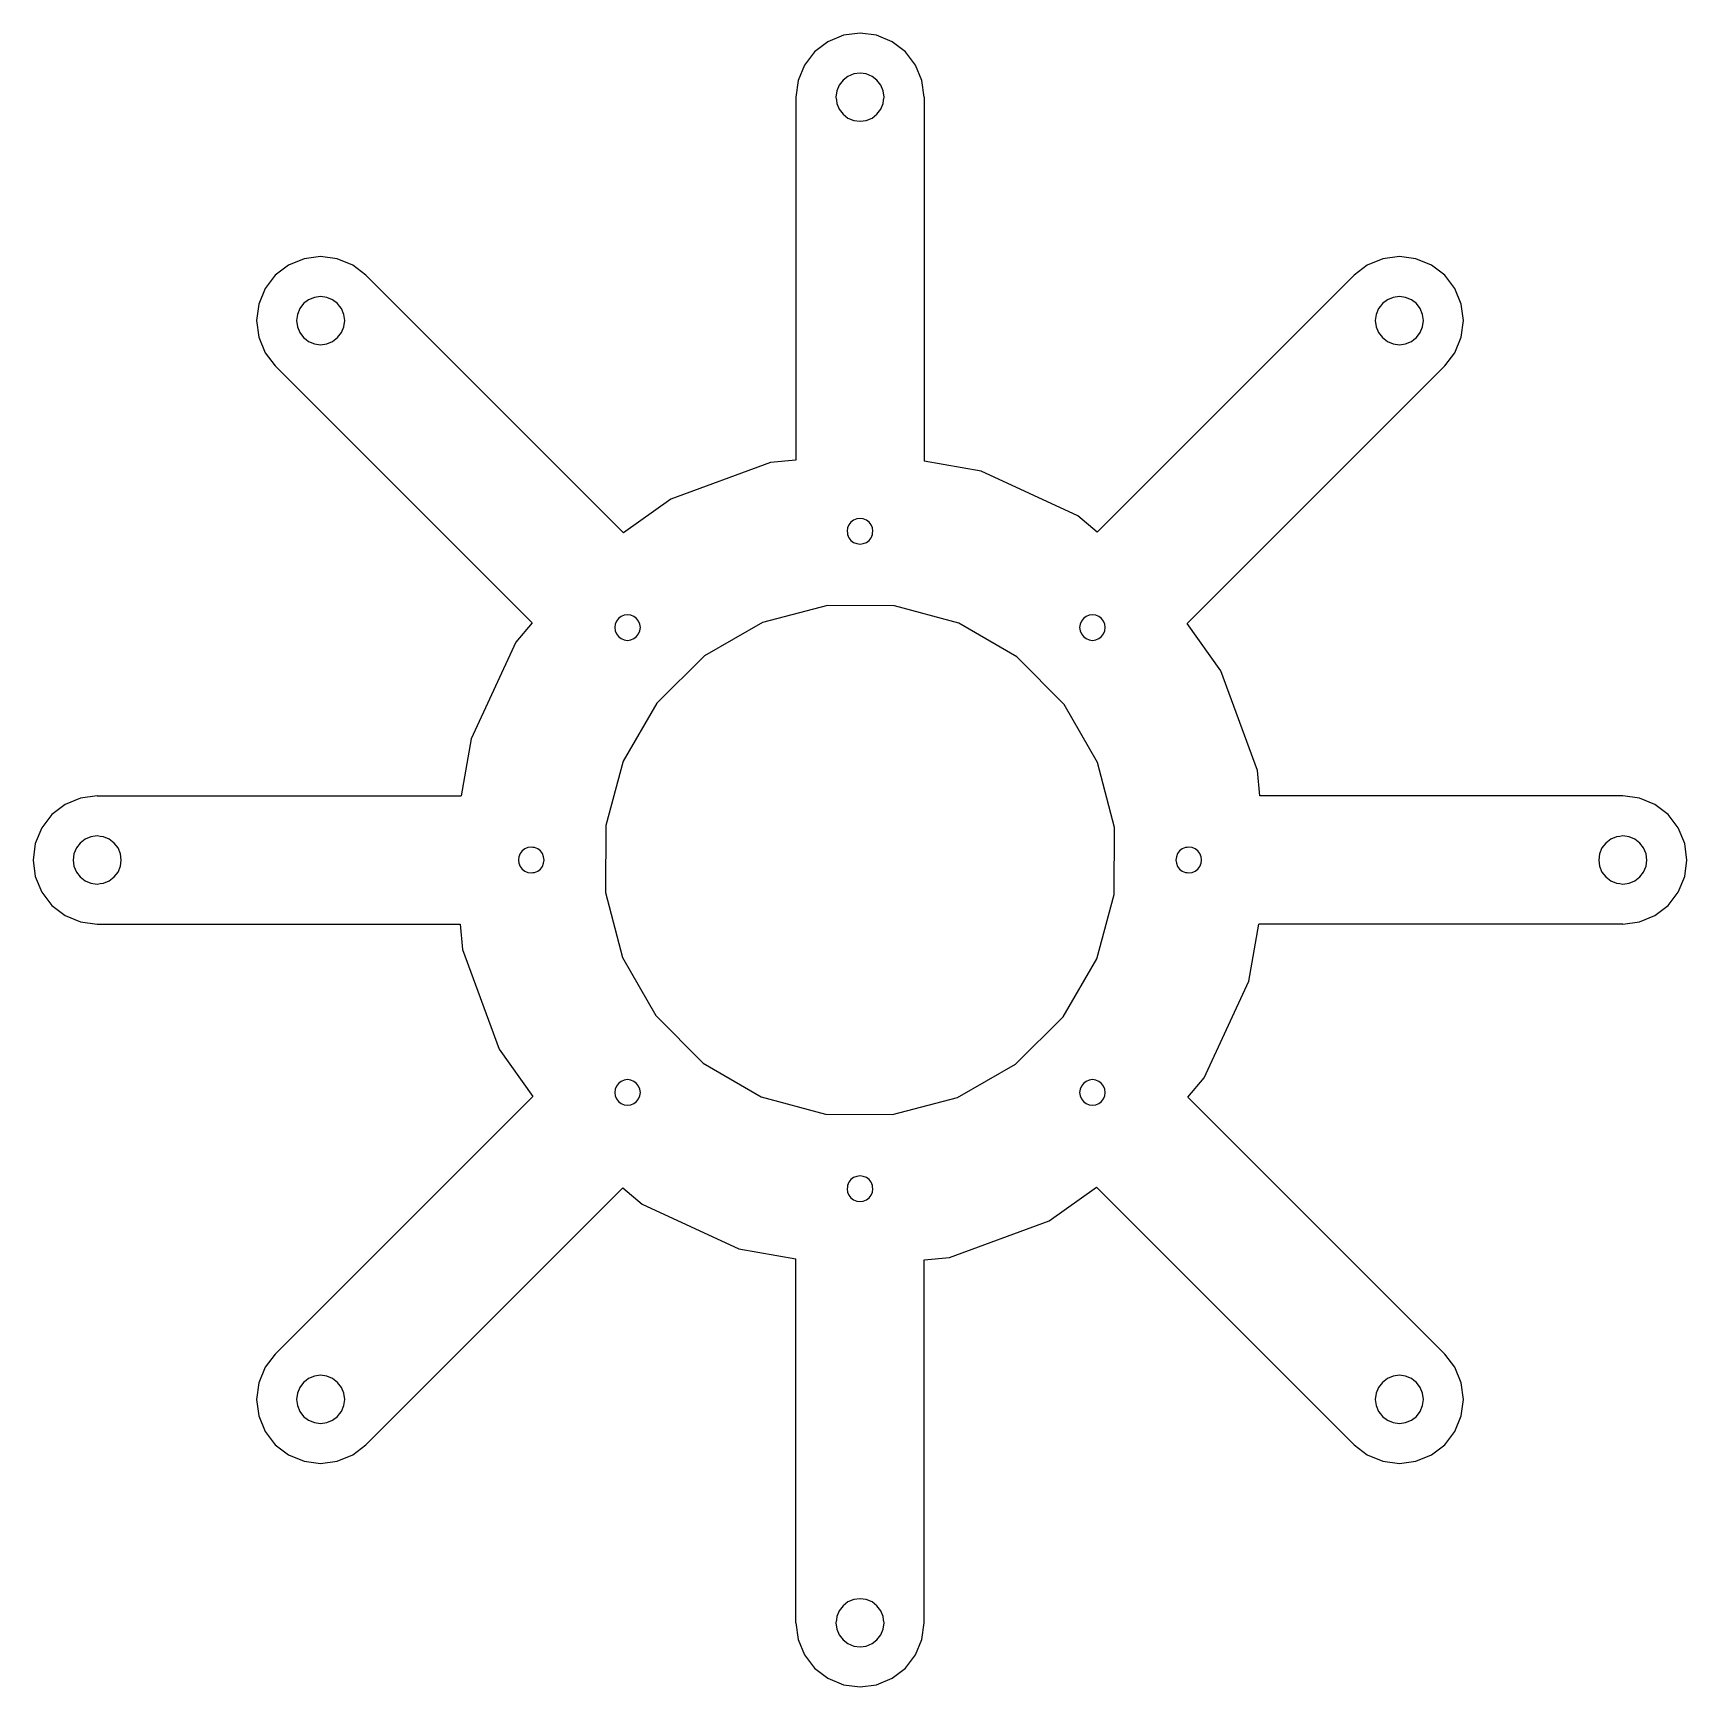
# Model space of a CAD drawing. Header units: metres. Extents: x -3.05 to 3.05, y -3.05 to 3.05.
import ezdxf

# ---------------------------------------------------------------- set-up
doc = ezdxf.new("R2010")
doc.units = ezdxf.units.M

msp = doc.modelspace()

# ---------------------------------------------------------------- linework, layer by layer
at = {"layer": 'Layer0'}
for p, q in [((0, 3.0453, 0.1772), (-0.0611, 3.0372, 0.1772)), ((0.0611, 3.0372, 0.1772), (0, 3.0453, 0.1772)), ((-0.1181, 3.0136, 0.1772), (-0.167, 2.9761, 0.1772)), ((-0.0611, 3.0372, 0.1772), (-0.1181, 3.0136, 0.1772)), ((0.1181, 3.0136, 0.1772), (0.0611, 3.0372, 0.1772)), ((0.167, 2.9761, 0.1772), (0.1181, 3.0136, 0.1772)), ((-0.2046, 2.9272, 0.1772), (-0.2282, 2.8702, 0.1772)), ((-0.167, 2.9761, 0.1772), (-0.2046, 2.9272, 0.1772)), ((0.2046, 2.9272, 0.1772), (0.167, 2.9761, 0.1772)), ((0.2282, 2.8702, 0.1772), (0.2046, 2.9272, 0.1772)), ((-0.2282, 2.8702, 0.1772), (-0.2362, 2.8091, 0.1772)), ((-0.0626, 2.8717, 0.1772), (-0.0767, 2.8533, 0.1772)), ((-0.0443, 2.8858, 0.1772), (-0.0626, 2.8717, 0.1772)), ((-0.0229, 2.8946, 0.1772), (-0.0443, 2.8858, 0.1772)), ((0, 2.8976, 0.1772), (-0.0229, 2.8946, 0.1772)), ((0.0229, 2.8946, 0.1772), (0, 2.8976, 0.1772)), ((0.0443, 2.8858, 0.1772), (0.0229, 2.8946, 0.1772)), ((0.0626, 2.8717, 0.1772), (0.0443, 2.8858, 0.1772)), ((0.0767, 2.8533, 0.1772), (0.0626, 2.8717, 0.1772)), ((0.2362, 2.8091, 0.1772), (0.2282, 2.8702, 0.1772)), ((-0.2362, 2.8091, 0.1772), (-0.2362, 1.4719, 0.1772)), ((-0.0856, 2.832, 0.1772), (-0.0886, 2.8091, 0.1772)), ((-0.0886, 2.8091, 0.1772), (-0.0871, 2.7976, 0.1772)), ((-0.0767, 2.8533, 0.1772), (-0.0856, 2.832, 0.1772)), ((0.0856, 2.832, 0.1772), (0.0767, 2.8533, 0.1772)), ((0.0886, 2.8091, 0.1772), (0.0856, 2.832, 0.1772)), ((0.0871, 2.7976, 0.1772), (0.0886, 2.8091, 0.1772)), ((0.2362, 2.8091, 0.1772), (0.2362, 1.4684, 0.1772)), ((-0.0871, 2.7976, 0.1772), (-0.0856, 2.7861, 0.1772)), ((-0.0856, 2.7861, 0.1772), (-0.0767, 2.7648, 0.1772)), ((-0.0767, 2.7648, 0.1772), (-0.0626, 2.7464, 0.1772)), ((-0.0626, 2.7464, 0.1772), (-0.0443, 2.7323, 0.1772)), ((0.0443, 2.7323, 0.1772), (0.0626, 2.7464, 0.1772)), ((0.0626, 2.7464, 0.1772), (0.0767, 2.7648, 0.1772)), ((0.0767, 2.7648, 0.1772), (0.0856, 2.7861, 0.1772)), ((0.0856, 2.7861, 0.1772), (0.0871, 2.7976, 0.1772)), ((-0.0443, 2.7323, 0.1772), (-0.0229, 2.7235, 0.1772)), ((-0.0229, 2.7235, 0.1772), (0, 2.7205, 0.1772)), ((0, 2.7205, 0.1772), (0.0229, 2.7235, 0.1772)), ((0.0229, 2.7235, 0.1772), (0.0443, 2.7323, 0.1772)), ((-2.0474, 2.2145, 0.1772), (-2.1044, 2.1909, 0.1772)), ((-1.9863, 2.2225, 0.1772), (-2.0474, 2.2145, 0.1772)), ((-1.9252, 2.2145, 0.1772), (-1.9863, 2.2225, 0.1772)), ((-1.8682, 2.1909, 0.1772), (-1.9252, 2.2145, 0.1772)), ((1.9252, 2.2145, 0.1772), (1.8682, 2.1909, 0.1772)), ((1.9863, 2.2225, 0.1772), (1.9252, 2.2145, 0.1772)), ((2.0474, 2.2145, 0.1772), (1.9863, 2.2225, 0.1772)), ((2.1044, 2.1909, 0.1772), (2.0474, 2.2145, 0.1772)), ((-2.1533, 2.1533, 0.1772), (-2.1909, 2.1044, 0.1772)), ((-2.1044, 2.1909, 0.1772), (-2.1533, 2.1533, 0.1772)), ((-1.8193, 2.1533, 0.1772), (-1.8682, 2.1909, 0.1772)), ((-1.8193, 2.1533, 0.1772), (-0.8713, 1.2053, 0.1772)), ((1.8193, 2.1533, 0.1772), (0.8737, 1.2078, 0.1772)), ((1.8682, 2.1909, 0.1772), (1.8193, 2.1533, 0.1772)), ((2.1533, 2.1533, 0.1772), (2.1044, 2.1909, 0.1772)), ((2.1909, 2.1044, 0.1772), (2.1533, 2.1533, 0.1772)), ((-2.1909, 2.1044, 0.1772), (-2.2145, 2.0474, 0.1772)), ((-2.0092, 2.0719, 0.1772), (-2.0306, 2.063, 0.1772)), ((-1.9863, 2.0749, 0.1772), (-2.0092, 2.0719, 0.1772)), ((-1.9634, 2.0719, 0.1772), (-1.9863, 2.0749, 0.1772)), ((-1.942, 2.063, 0.1772), (-1.9634, 2.0719, 0.1772)), ((1.9634, 2.0719, 0.1772), (1.942, 2.063, 0.1772)), ((1.9863, 2.0749, 0.1772), (1.9634, 2.0719, 0.1772)), ((2.0092, 2.0719, 0.1772), (1.9863, 2.0749, 0.1772)), ((2.0306, 2.063, 0.1772), (2.0092, 2.0719, 0.1772)), ((2.2145, 2.0474, 0.1772), (2.1909, 2.1044, 0.1772)), ((-2.2145, 2.0474, 0.1772), (-2.2225, 1.9863, 0.1772)), ((-2.063, 2.0306, 0.1772), (-2.0719, 2.0092, 0.1772)), ((-2.0489, 2.0489, 0.1772), (-2.063, 2.0306, 0.1772)), ((-2.0306, 2.063, 0.1772), (-2.0489, 2.0489, 0.1772)), ((-1.9237, 2.0489, 0.1772), (-1.942, 2.063, 0.1772)), ((-1.9166, 2.0398, 0.1772), (-1.9237, 2.0489, 0.1772)), ((-1.9096, 2.0306, 0.1772), (-1.9166, 2.0398, 0.1772)), ((-1.9007, 2.0092, 0.1772), (-1.9096, 2.0306, 0.1772)), ((1.9096, 2.0306, 0.1772), (1.9007, 2.0092, 0.1772)), ((1.9166, 2.0398, 0.1772), (1.9096, 2.0306, 0.1772)), ((1.9237, 2.0489, 0.1772), (1.9166, 2.0398, 0.1772)), ((1.942, 2.063, 0.1772), (1.9237, 2.0489, 0.1772)), ((2.0489, 2.0489, 0.1772), (2.0306, 2.063, 0.1772)), ((2.063, 2.0306, 0.1772), (2.0489, 2.0489, 0.1772)), ((2.0719, 2.0092, 0.1772), (2.063, 2.0306, 0.1772)), ((2.2225, 1.9863, 0.1772), (2.2145, 2.0474, 0.1772)), ((-2.2225, 1.9863, 0.1772), (-2.2145, 1.9252, 0.1772)), ((-2.0719, 2.0092, 0.1772), (-2.0749, 1.9863, 0.1772)), ((-2.0749, 1.9863, 0.1772), (-2.0719, 1.9634, 0.1772)), ((-2.0719, 1.9634, 0.1772), (-2.063, 1.942, 0.1772)), ((-1.9096, 1.942, 0.1772), (-1.9007, 1.9634, 0.1772)), ((-1.8977, 1.9863, 0.1772), (-1.9007, 2.0092, 0.1772)), ((-1.9007, 1.9634, 0.1772), (-1.8977, 1.9863, 0.1772)), ((1.9007, 2.0092, 0.1772), (1.8977, 1.9863, 0.1772)), ((1.8977, 1.9863, 0.1772), (1.9007, 1.9634, 0.1772)), ((1.9007, 1.9634, 0.1772), (1.9096, 1.942, 0.1772)), ((2.063, 1.942, 0.1772), (2.0719, 1.9634, 0.1772)), ((2.0749, 1.9863, 0.1772), (2.0719, 2.0092, 0.1772)), ((2.0719, 1.9634, 0.1772), (2.0749, 1.9863, 0.1772)), ((2.2145, 1.9252, 0.1772), (2.2225, 1.9863, 0.1772)), ((-2.2145, 1.9252, 0.1772), (-2.1909, 1.8682, 0.1772)), ((-2.063, 1.942, 0.1772), (-2.0489, 1.9237, 0.1772)), ((-2.0489, 1.9237, 0.1772), (-2.0398, 1.9166, 0.1772)), ((-2.0398, 1.9166, 0.1772), (-2.0306, 1.9096, 0.1772)), ((-2.0306, 1.9096, 0.1772), (-2.0092, 1.9007, 0.1772)), ((-2.0092, 1.9007, 0.1772), (-1.9863, 1.8977, 0.1772)), ((-1.9863, 1.8977, 0.1772), (-1.9634, 1.9007, 0.1772)), ((-1.9634, 1.9007, 0.1772), (-1.942, 1.9096, 0.1772)), ((-1.942, 1.9096, 0.1772), (-1.9237, 1.9237, 0.1772)), ((-1.9237, 1.9237, 0.1772), (-1.9096, 1.942, 0.1772)), ((1.9096, 1.942, 0.1772), (1.9237, 1.9237, 0.1772)), ((1.9237, 1.9237, 0.1772), (1.942, 1.9096, 0.1772)), ((1.942, 1.9096, 0.1772), (1.9634, 1.9007, 0.1772)), ((1.9634, 1.9007, 0.1772), (1.9863, 1.8977, 0.1772)), ((1.9863, 1.8977, 0.1772), (2.0092, 1.9007, 0.1772)), ((2.0092, 1.9007, 0.1772), (2.0306, 1.9096, 0.1772)), ((2.0306, 1.9096, 0.1772), (2.0398, 1.9166, 0.1772)), ((2.0398, 1.9166, 0.1772), (2.0489, 1.9237, 0.1772)), ((2.0489, 1.9237, 0.1772), (2.063, 1.942, 0.1772)), ((2.1909, 1.8682, 0.1772), (2.2145, 1.9252, 0.1772)), ((-2.1909, 1.8682, 0.1772), (-2.1533, 1.8193, 0.1772)), ((2.1533, 1.8193, 0.1772), (2.1909, 1.8682, 0.1772)), ((-2.1533, 1.8193, 0.1772), (-1.2078, 0.8737, 0.1772)), ((2.1533, 1.8193, 0.1772), (1.2053, 0.8713, 0.1772)), ((-0.3293, 1.4634, 0.1772), (-0.6968, 1.3283, 0.1772)), ((-0.2362, 1.4719, 0.1772), (-0.3293, 1.4634, 0.1772)), ((0.4466, 1.432, 0.1772), (0.2362, 1.4684, 0.1772)), ((0.802, 1.2676, 0.1772), (0.4466, 1.432, 0.1772)), ((-0.6968, 1.3283, 0.1772), (-0.8713, 1.2053, 0.1772)), ((-0.0456, 1.2229, 0.1772), (-0.0472, 1.2106, 0.1772)), ((-0.0409, 1.2343, 0.1772), (-0.0456, 1.2229, 0.1772)), ((-0.0334, 1.244, 0.1772), (-0.0409, 1.2343, 0.1772)), ((-0.0236, 1.2515, 0.1772), (-0.0334, 1.244, 0.1772)), ((-0.0122, 1.2563, 0.1772), (-0.0236, 1.2515, 0.1772)), ((0, 1.2579, 0.1772), (-0.0122, 1.2563, 0.1772)), ((0.0122, 1.2563, 0.1772), (0, 1.2579, 0.1772)), ((0.0236, 1.2515, 0.1772), (0.0122, 1.2563, 0.1772)), ((0.0334, 1.244, 0.1772), (0.0236, 1.2515, 0.1772)), ((0.0409, 1.2343, 0.1772), (0.0334, 1.244, 0.1772)), ((0.0456, 1.2229, 0.1772), (0.0409, 1.2343, 0.1772)), ((0.0472, 1.2106, 0.1772), (0.0456, 1.2229, 0.1772)), ((0.8737, 1.2078, 0.1772), (0.802, 1.2676, 0.1772)), ((-0.0472, 1.2106, 0.1772), (-0.0464, 1.2045, 0.1772)), ((-0.0464, 1.2045, 0.1772), (-0.0456, 1.1984, 0.1772)), ((-0.0456, 1.1984, 0.1772), (-0.0409, 1.187, 0.1772)), ((-0.0409, 1.187, 0.1772), (-0.0334, 1.1772, 0.1772)), ((-0.0334, 1.1772, 0.1772), (-0.0236, 1.1697, 0.1772)), ((-0.0236, 1.1697, 0.1772), (-0.0122, 1.165, 0.1772)), ((-0.0122, 1.165, 0.1772), (0, 1.1634, 0.1772)), ((0, 1.1634, 0.1772), (0.0122, 1.165, 0.1772)), ((0.0122, 1.165, 0.1772), (0.0236, 1.1697, 0.1772)), ((0.0236, 1.1697, 0.1772), (0.0334, 1.1772, 0.1772)), ((0.0334, 1.1772, 0.1772), (0.0409, 1.187, 0.1772)), ((0.0409, 1.187, 0.1772), (0.0456, 1.1984, 0.1772)), ((0.0456, 1.1984, 0.1772), (0.0464, 1.2045, 0.1772)), ((0.0464, 1.2045, 0.1772), (0.0472, 1.2106, 0.1772)), ((-0.1202, 0.9372, 0.1772), (-0.3586, 0.8742, 0.1772)), ((0.1265, 0.9364, 0.1772), (-0.1202, 0.9372, 0.1772)), ((0.3645, 0.8717, 0.1772), (0.1265, 0.9364, 0.1772)), ((-1.2078, 0.8737, 0.1772), (-1.2676, 0.802, 0.1772)), ((-0.9017, 0.8683, 0.1772), (-0.9033, 0.856, 0.1772)), ((-0.9033, 0.856, 0.1772), (-0.9017, 0.8438, 0.1772)), ((-0.897, 0.8797, 0.1772), (-0.9017, 0.8683, 0.1772)), ((-0.8895, 0.8895, 0.1772), (-0.897, 0.8797, 0.1772)), ((-0.8797, 0.897, 0.1772), (-0.8895, 0.8895, 0.1772)), ((-0.8683, 0.9017, 0.1772), (-0.8797, 0.897, 0.1772)), ((-0.856, 0.9033, 0.1772), (-0.8683, 0.9017, 0.1772)), ((-0.8438, 0.9017, 0.1772), (-0.856, 0.9033, 0.1772)), ((-0.8324, 0.897, 0.1772), (-0.8438, 0.9017, 0.1772)), ((-0.8226, 0.8895, 0.1772), (-0.8324, 0.897, 0.1772)), ((-0.8189, 0.8846, 0.1772), (-0.8226, 0.8895, 0.1772)), ((-0.8151, 0.8797, 0.1772), (-0.8189, 0.8846, 0.1772)), ((-0.8104, 0.8683, 0.1772), (-0.8151, 0.8797, 0.1772)), ((-0.8088, 0.856, 0.1772), (-0.8104, 0.8683, 0.1772)), ((-0.8104, 0.8438, 0.1772), (-0.8088, 0.856, 0.1772)), ((-0.3586, 0.8742, 0.1772), (-0.5727, 0.7516, 0.1772)), ((0.5777, 0.7477, 0.1772), (0.3645, 0.8717, 0.1772)), ((0.8104, 0.8683, 0.1772), (0.8088, 0.856, 0.1772)), ((0.8088, 0.856, 0.1772), (0.8104, 0.8438, 0.1772)), ((0.8151, 0.8797, 0.1772), (0.8104, 0.8683, 0.1772)), ((0.8189, 0.8846, 0.1772), (0.8151, 0.8797, 0.1772)), ((0.8226, 0.8895, 0.1772), (0.8189, 0.8846, 0.1772)), ((0.8324, 0.897, 0.1772), (0.8226, 0.8895, 0.1772)), ((0.8438, 0.9017, 0.1772), (0.8324, 0.897, 0.1772)), ((0.856, 0.9033, 0.1772), (0.8438, 0.9017, 0.1772)), ((0.8683, 0.9017, 0.1772), (0.856, 0.9033, 0.1772)), ((0.8797, 0.897, 0.1772), (0.8683, 0.9017, 0.1772)), ((0.8895, 0.8895, 0.1772), (0.8797, 0.897, 0.1772)), ((0.897, 0.8797, 0.1772), (0.8895, 0.8895, 0.1772)), ((0.9017, 0.8683, 0.1772), (0.897, 0.8797, 0.1772)), ((0.9033, 0.856, 0.1772), (0.9017, 0.8683, 0.1772)), ((0.9017, 0.8438, 0.1772), (0.9033, 0.856, 0.1772)), ((1.3283, 0.6968, 0.1772), (1.2053, 0.8713, 0.1772)), ((-1.2676, 0.802, 0.1772), (-1.432, 0.4466, 0.1772)), ((-0.9017, 0.8438, 0.1772), (-0.897, 0.8324, 0.1772)), ((-0.897, 0.8324, 0.1772), (-0.8895, 0.8226, 0.1772)), ((-0.8895, 0.8226, 0.1772), (-0.8846, 0.8189, 0.1772)), ((-0.8846, 0.8189, 0.1772), (-0.8797, 0.8151, 0.1772)), ((-0.8797, 0.8151, 0.1772), (-0.8683, 0.8104, 0.1772)), ((-0.8683, 0.8104, 0.1772), (-0.856, 0.8088, 0.1772)), ((-0.856, 0.8088, 0.1772), (-0.8438, 0.8104, 0.1772)), ((-0.8438, 0.8104, 0.1772), (-0.8324, 0.8151, 0.1772)), ((-0.8324, 0.8151, 0.1772), (-0.8226, 0.8226, 0.1772)), ((-0.8226, 0.8226, 0.1772), (-0.8151, 0.8324, 0.1772)), ((-0.8151, 0.8324, 0.1772), (-0.8104, 0.8438, 0.1772)), ((0.8104, 0.8438, 0.1772), (0.8151, 0.8324, 0.1772)), ((0.8151, 0.8324, 0.1772), (0.8226, 0.8226, 0.1772)), ((0.8226, 0.8226, 0.1772), (0.8324, 0.8151, 0.1772)), ((0.8324, 0.8151, 0.1772), (0.8438, 0.8104, 0.1772)), ((0.8438, 0.8104, 0.1772), (0.856, 0.8088, 0.1772)), ((0.856, 0.8088, 0.1772), (0.8683, 0.8104, 0.1772)), ((0.8683, 0.8104, 0.1772), (0.8797, 0.8151, 0.1772)), ((0.8797, 0.8151, 0.1772), (0.8846, 0.8189, 0.1772)), ((0.8846, 0.8189, 0.1772), (0.8895, 0.8226, 0.1772)), ((0.8895, 0.8226, 0.1772), (0.897, 0.8324, 0.1772)), ((0.897, 0.8324, 0.1772), (0.9017, 0.8438, 0.1772)), ((-0.5727, 0.7516, 0.1772), (-0.7477, 0.5777, 0.1772)), ((0.7516, 0.5727, 0.1772), (0.5777, 0.7477, 0.1772)), ((1.4634, 0.3293, 0.1772), (1.3283, 0.6968, 0.1772)), ((-0.7477, 0.5777, 0.1772), (-0.8717, 0.3645, 0.1772)), ((0.8742, 0.3586, 0.1772), (0.7516, 0.5727, 0.1772)), ((-1.432, 0.4466, 0.1772), (-1.4684, 0.2362, 0.1772)), ((-0.8717, 0.3645, 0.1772), (-0.9364, 0.1265, 0.1772)), ((0.9372, 0.1202, 0.1772), (0.8742, 0.3586, 0.1772)), ((1.4719, 0.2362, 0.1772), (1.4634, 0.3293, 0.1772)), ((-2.9272, 0.2046, 0.1772), (-2.9761, 0.167, 0.1772)), ((-2.8702, 0.2282, 0.1772), (-2.9272, 0.2046, 0.1772)), ((-2.8091, 0.2362, 0.1772), (-2.8702, 0.2282, 0.1772)), ((-2.8091, 0.2362, 0.1772), (-1.4684, 0.2362, 0.1772)), ((2.8091, 0.2362, 0.1772), (1.4719, 0.2362, 0.1772)), ((2.8702, 0.2282, 0.1772), (2.8091, 0.2362, 0.1772)), ((2.9272, 0.2046, 0.1772), (2.8702, 0.2282, 0.1772)), ((2.9761, 0.167, 0.1772), (2.9272, 0.2046, 0.1772)), ((-2.9761, 0.167, 0.1772), (-3.0136, 0.1181, 0.1772)), ((-0.9364, 0.1265, 0.1772), (-0.9372, -0.1202, 0.1772)), ((3.0136, 0.1181, 0.1772), (2.9761, 0.167, 0.1772)), ((-3.0372, 0.0611, 0.1772), (-3.0453, 0, 0.1772)), ((-3.0136, 0.1181, 0.1772), (-3.0372, 0.0611, 0.1772)), ((-2.8717, 0.0626, 0.1772), (-2.8858, 0.0443, 0.1772)), ((-2.8533, 0.0767, 0.1772), (-2.8717, 0.0626, 0.1772)), ((-2.832, 0.0856, 0.1772), (-2.8533, 0.0767, 0.1772)), ((-2.8091, 0.0886, 0.1772), (-2.832, 0.0856, 0.1772)), ((-2.7976, 0.0871, 0.1772), (-2.8091, 0.0886, 0.1772)), ((-2.7861, 0.0856, 0.1772), (-2.7976, 0.0871, 0.1772)), ((-2.7648, 0.0767, 0.1772), (-2.7861, 0.0856, 0.1772)), ((-2.7464, 0.0626, 0.1772), (-2.7648, 0.0767, 0.1772)), ((-2.7323, 0.0443, 0.1772), (-2.7464, 0.0626, 0.1772)), ((0.9364, -0.1265, 0.1772), (0.9372, 0.1202, 0.1772)), ((2.7464, 0.0626, 0.1772), (2.7323, 0.0443, 0.1772)), ((2.7648, 0.0767, 0.1772), (2.7464, 0.0626, 0.1772)), ((2.7861, 0.0856, 0.1772), (2.7648, 0.0767, 0.1772)), ((2.7976, 0.0871, 0.1772), (2.7861, 0.0856, 0.1772)), ((2.8091, 0.0886, 0.1772), (2.7976, 0.0871, 0.1772)), ((2.832, 0.0856, 0.1772), (2.8091, 0.0886, 0.1772)), ((2.8533, 0.0767, 0.1772), (2.832, 0.0856, 0.1772)), ((2.8717, 0.0626, 0.1772), (2.8533, 0.0767, 0.1772)), ((2.8858, 0.0443, 0.1772), (2.8717, 0.0626, 0.1772)), ((3.0372, 0.0611, 0.1772), (3.0136, 0.1181, 0.1772)), ((3.0453, 0, 0.1772), (3.0372, 0.0611, 0.1772)), ((-2.8946, 0.0229, 0.1772), (-2.8976, 0, 0.1772)), ((-2.8858, 0.0443, 0.1772), (-2.8946, 0.0229, 0.1772)), ((-2.7235, 0.0229, 0.1772), (-2.7323, 0.0443, 0.1772)), ((-2.7205, 0, 0.1772), (-2.7235, 0.0229, 0.1772)), ((-1.2563, 0.0122, 0.1772), (-1.2579, 0, 0.1772)), ((-1.2579, 0, 0.1772), (-1.2563, -0.0122, 0.1772)), ((-1.2515, 0.0236, 0.1772), (-1.2563, 0.0122, 0.1772)), ((-1.244, 0.0334, 0.1772), (-1.2515, 0.0236, 0.1772)), ((-1.2343, 0.0409, 0.1772), (-1.244, 0.0334, 0.1772)), ((-1.2229, 0.0456, 0.1772), (-1.2343, 0.0409, 0.1772)), ((-1.2106, 0.0472, 0.1772), (-1.2229, 0.0456, 0.1772)), ((-1.2045, 0.0464, 0.1772), (-1.2106, 0.0472, 0.1772)), ((-1.1984, 0.0456, 0.1772), (-1.2045, 0.0464, 0.1772)), ((-1.187, 0.0409, 0.1772), (-1.1984, 0.0456, 0.1772)), ((-1.1772, 0.0334, 0.1772), (-1.187, 0.0409, 0.1772)), ((-1.1697, 0.0236, 0.1772), (-1.1772, 0.0334, 0.1772)), ((-1.165, 0.0122, 0.1772), (-1.1697, 0.0236, 0.1772)), ((-1.1634, 0, 0.1772), (-1.165, 0.0122, 0.1772)), ((-1.165, -0.0122, 0.1772), (-1.1634, 0, 0.1772)), ((1.165, 0.0122, 0.1772), (1.1634, 0, 0.1772)), ((1.1697, 0.0236, 0.1772), (1.165, 0.0122, 0.1772)), ((1.1772, 0.0334, 0.1772), (1.1697, 0.0236, 0.1772)), ((1.187, 0.0409, 0.1772), (1.1772, 0.0334, 0.1772)), ((1.1984, 0.0456, 0.1772), (1.187, 0.0409, 0.1772)), ((1.2045, 0.0464, 0.1772), (1.1984, 0.0456, 0.1772)), ((1.2106, 0.0472, 0.1772), (1.2045, 0.0464, 0.1772)), ((1.2229, 0.0456, 0.1772), (1.2106, 0.0472, 0.1772)), ((1.2343, 0.0409, 0.1772), (1.2229, 0.0456, 0.1772)), ((1.244, 0.0334, 0.1772), (1.2343, 0.0409, 0.1772)), ((1.2515, 0.0236, 0.1772), (1.244, 0.0334, 0.1772)), ((1.2563, 0.0122, 0.1772), (1.2515, 0.0236, 0.1772)), ((1.2579, 0, 0.1772), (1.2563, 0.0122, 0.1772)), ((2.7235, 0.0229, 0.1772), (2.7205, 0, 0.1772)), ((2.7205, 0, 0.1772), (2.7235, -0.0229, 0.1772)), ((2.7323, 0.0443, 0.1772), (2.7235, 0.0229, 0.1772)), ((2.8946, 0.0229, 0.1772), (2.8858, 0.0443, 0.1772)), ((2.8976, 0, 0.1772), (2.8946, 0.0229, 0.1772)), ((2.8946, -0.0229, 0.1772), (2.8976, 0, 0.1772)), ((3.0372, -0.0611, 0.1772), (3.0453, 0, 0.1772)), ((-3.0453, 0, 0.1772), (-3.0372, -0.0611, 0.1772)), ((-2.8976, 0, 0.1772), (-2.8946, -0.0229, 0.1772)), ((-2.8946, -0.0229, 0.1772), (-2.8858, -0.0443, 0.1772)), ((-2.8858, -0.0443, 0.1772), (-2.8717, -0.0626, 0.1772)), ((-2.7464, -0.0626, 0.1772), (-2.7323, -0.0443, 0.1772)), ((-2.7323, -0.0443, 0.1772), (-2.7235, -0.0229, 0.1772)), ((-2.7235, -0.0229, 0.1772), (-2.7205, 0, 0.1772)), ((-1.2563, -0.0122, 0.1772), (-1.2515, -0.0236, 0.1772)), ((-1.2515, -0.0236, 0.1772), (-1.244, -0.0334, 0.1772)), ((-1.244, -0.0334, 0.1772), (-1.2343, -0.0409, 0.1772)), ((-1.2343, -0.0409, 0.1772), (-1.2229, -0.0456, 0.1772)), ((-1.2229, -0.0456, 0.1772), (-1.2106, -0.0472, 0.1772)), ((-1.2106, -0.0472, 0.1772), (-1.2045, -0.0464, 0.1772)), ((-1.2045, -0.0464, 0.1772), (-1.1984, -0.0456, 0.1772)), ((-1.1984, -0.0456, 0.1772), (-1.187, -0.0409, 0.1772)), ((-1.187, -0.0409, 0.1772), (-1.1772, -0.0334, 0.1772)), ((-1.1772, -0.0334, 0.1772), (-1.1697, -0.0236, 0.1772)), ((-1.1697, -0.0236, 0.1772), (-1.165, -0.0122, 0.1772)), ((1.1634, 0, 0.1772), (1.165, -0.0122, 0.1772)), ((1.165, -0.0122, 0.1772), (1.1697, -0.0236, 0.1772)), ((1.1697, -0.0236, 0.1772), (1.1772, -0.0334, 0.1772)), ((1.1772, -0.0334, 0.1772), (1.187, -0.0409, 0.1772)), ((1.187, -0.0409, 0.1772), (1.1984, -0.0456, 0.1772)), ((1.1984, -0.0456, 0.1772), (1.2045, -0.0464, 0.1772)), ((1.2045, -0.0464, 0.1772), (1.2106, -0.0472, 0.1772)), ((1.2106, -0.0472, 0.1772), (1.2229, -0.0456, 0.1772)), ((1.2229, -0.0456, 0.1772), (1.2343, -0.0409, 0.1772)), ((1.2343, -0.0409, 0.1772), (1.244, -0.0334, 0.1772)), ((1.244, -0.0334, 0.1772), (1.2515, -0.0236, 0.1772)), ((1.2515, -0.0236, 0.1772), (1.2563, -0.0122, 0.1772)), ((1.2563, -0.0122, 0.1772), (1.2579, 0, 0.1772)), ((2.7235, -0.0229, 0.1772), (2.7323, -0.0443, 0.1772)), ((2.7323, -0.0443, 0.1772), (2.7464, -0.0626, 0.1772)), ((2.8717, -0.0626, 0.1772), (2.8858, -0.0443, 0.1772)), ((2.8858, -0.0443, 0.1772), (2.8946, -0.0229, 0.1772)), ((-3.0372, -0.0611, 0.1772), (-3.0136, -0.1181, 0.1772)), ((-3.0136, -0.1181, 0.1772), (-2.9761, -0.167, 0.1772)), ((-2.8717, -0.0626, 0.1772), (-2.8533, -0.0767, 0.1772)), ((-2.8533, -0.0767, 0.1772), (-2.832, -0.0856, 0.1772)), ((-2.832, -0.0856, 0.1772), (-2.8091, -0.0886, 0.1772)), ((-2.8091, -0.0886, 0.1772), (-2.7976, -0.0871, 0.1772)), ((-2.7976, -0.0871, 0.1772), (-2.7861, -0.0856, 0.1772)), ((-2.7861, -0.0856, 0.1772), (-2.7648, -0.0767, 0.1772)), ((-2.7648, -0.0767, 0.1772), (-2.7464, -0.0626, 0.1772)), ((-0.9372, -0.1202, 0.1772), (-0.8742, -0.3586, 0.1772)), ((2.7464, -0.0626, 0.1772), (2.7648, -0.0767, 0.1772)), ((2.7648, -0.0767, 0.1772), (2.7861, -0.0856, 0.1772)), ((2.7861, -0.0856, 0.1772), (2.7976, -0.0871, 0.1772)), ((2.7976, -0.0871, 0.1772), (2.8091, -0.0886, 0.1772)), ((2.8091, -0.0886, 0.1772), (2.832, -0.0856, 0.1772)), ((2.832, -0.0856, 0.1772), (2.8533, -0.0767, 0.1772)), ((2.8533, -0.0767, 0.1772), (2.8717, -0.0626, 0.1772)), ((2.9761, -0.167, 0.1772), (3.0136, -0.1181, 0.1772)), ((3.0136, -0.1181, 0.1772), (3.0372, -0.0611, 0.1772)), ((-2.9761, -0.167, 0.1772), (-2.9272, -0.2046, 0.1772)), ((0.8717, -0.3645, 0.1772), (0.9364, -0.1265, 0.1772)), ((2.9272, -0.2046, 0.1772), (2.9761, -0.167, 0.1772)), ((-2.9272, -0.2046, 0.1772), (-2.8702, -0.2282, 0.1772)), ((-2.8702, -0.2282, 0.1772), (-2.8091, -0.2362, 0.1772)), ((-2.8091, -0.2362, 0.1772), (-1.4719, -0.2362, 0.1772)), ((-1.4719, -0.2362, 0.1772), (-1.4634, -0.3293, 0.1772)), ((1.432, -0.4466, 0.1772), (1.4684, -0.2362, 0.1772)), ((2.8091, -0.2362, 0.1772), (1.4684, -0.2362, 0.1772)), ((2.8091, -0.2362, 0.1772), (2.8702, -0.2282, 0.1772)), ((2.8702, -0.2282, 0.1772), (2.9272, -0.2046, 0.1772)), ((-1.4634, -0.3293, 0.1772), (-1.3283, -0.6968, 0.1772)), ((-0.8742, -0.3586, 0.1772), (-0.7516, -0.5727, 0.1772)), ((0.7477, -0.5777, 0.1772), (0.8717, -0.3645, 0.1772)), ((1.2676, -0.802, 0.1772), (1.432, -0.4466, 0.1772)), ((-0.7516, -0.5727, 0.1772), (-0.5777, -0.7477, 0.1772)), ((0.5727, -0.7516, 0.1772), (0.7477, -0.5777, 0.1772)), ((-1.3283, -0.6968, 0.1772), (-1.2053, -0.8713, 0.1772)), ((-0.5777, -0.7477, 0.1772), (-0.3645, -0.8717, 0.1772)), ((0.3586, -0.8742, 0.1772), (0.5727, -0.7516, 0.1772)), ((-0.9017, -0.8438, 0.1772), (-0.9033, -0.856, 0.1772)), ((-0.897, -0.8324, 0.1772), (-0.9017, -0.8438, 0.1772)), ((-0.8895, -0.8226, 0.1772), (-0.897, -0.8324, 0.1772)), ((-0.8846, -0.8189, 0.1772), (-0.8895, -0.8226, 0.1772)), ((-0.8797, -0.8151, 0.1772), (-0.8846, -0.8189, 0.1772)), ((-0.8683, -0.8104, 0.1772), (-0.8797, -0.8151, 0.1772)), ((-0.856, -0.8088, 0.1772), (-0.8683, -0.8104, 0.1772)), ((-0.8438, -0.8104, 0.1772), (-0.856, -0.8088, 0.1772)), ((-0.8324, -0.8151, 0.1772), (-0.8438, -0.8104, 0.1772)), ((-0.8226, -0.8226, 0.1772), (-0.8324, -0.8151, 0.1772)), ((-0.8151, -0.8324, 0.1772), (-0.8226, -0.8226, 0.1772)), ((-0.8104, -0.8438, 0.1772), (-0.8151, -0.8324, 0.1772)), ((-0.8088, -0.856, 0.1772), (-0.8104, -0.8438, 0.1772)), ((0.8104, -0.8438, 0.1772), (0.8088, -0.856, 0.1772)), ((0.8151, -0.8324, 0.1772), (0.8104, -0.8438, 0.1772)), ((0.8226, -0.8226, 0.1772), (0.8151, -0.8324, 0.1772)), ((0.8324, -0.8151, 0.1772), (0.8226, -0.8226, 0.1772)), ((0.8438, -0.8104, 0.1772), (0.8324, -0.8151, 0.1772)), ((0.856, -0.8088, 0.1772), (0.8438, -0.8104, 0.1772)), ((0.8683, -0.8104, 0.1772), (0.856, -0.8088, 0.1772)), ((0.8797, -0.8151, 0.1772), (0.8683, -0.8104, 0.1772)), ((0.8846, -0.8189, 0.1772), (0.8797, -0.8151, 0.1772)), ((0.8895, -0.8226, 0.1772), (0.8846, -0.8189, 0.1772)), ((0.897, -0.8324, 0.1772), (0.8895, -0.8226, 0.1772)), ((0.9017, -0.8438, 0.1772), (0.897, -0.8324, 0.1772)), ((0.9033, -0.856, 0.1772), (0.9017, -0.8438, 0.1772)), ((1.2078, -0.8737, 0.1772), (1.2676, -0.802, 0.1772)), ((-2.1533, -1.8193, 0.1772), (-1.2053, -0.8713, 0.1772)), ((-0.9033, -0.856, 0.1772), (-0.9017, -0.8683, 0.1772)), ((-0.9017, -0.8683, 0.1772), (-0.897, -0.8797, 0.1772)), ((-0.897, -0.8797, 0.1772), (-0.8895, -0.8895, 0.1772)), ((-0.8895, -0.8895, 0.1772), (-0.8797, -0.897, 0.1772)), ((-0.8797, -0.897, 0.1772), (-0.8683, -0.9017, 0.1772)), ((-0.8683, -0.9017, 0.1772), (-0.856, -0.9033, 0.1772)), ((-0.856, -0.9033, 0.1772), (-0.8438, -0.9017, 0.1772)), ((-0.8438, -0.9017, 0.1772), (-0.8324, -0.897, 0.1772)), ((-0.8324, -0.897, 0.1772), (-0.8226, -0.8895, 0.1772)), ((-0.8226, -0.8895, 0.1772), (-0.8189, -0.8846, 0.1772)), ((-0.8189, -0.8846, 0.1772), (-0.8151, -0.8797, 0.1772)), ((-0.8151, -0.8797, 0.1772), (-0.8104, -0.8683, 0.1772)), ((-0.8104, -0.8683, 0.1772), (-0.8088, -0.856, 0.1772)), ((-0.3645, -0.8717, 0.1772), (-0.1265, -0.9364, 0.1772)), ((0.1202, -0.9372, 0.1772), (0.3586, -0.8742, 0.1772)), ((0.8088, -0.856, 0.1772), (0.8104, -0.8683, 0.1772)), ((0.8104, -0.8683, 0.1772), (0.8151, -0.8797, 0.1772)), ((0.8151, -0.8797, 0.1772), (0.8189, -0.8846, 0.1772)), ((0.8189, -0.8846, 0.1772), (0.8226, -0.8895, 0.1772)), ((0.8226, -0.8895, 0.1772), (0.8324, -0.897, 0.1772)), ((0.8324, -0.897, 0.1772), (0.8438, -0.9017, 0.1772)), ((0.8438, -0.9017, 0.1772), (0.856, -0.9033, 0.1772)), ((0.856, -0.9033, 0.1772), (0.8683, -0.9017, 0.1772)), ((0.8683, -0.9017, 0.1772), (0.8797, -0.897, 0.1772)), ((0.8797, -0.897, 0.1772), (0.8895, -0.8895, 0.1772)), ((0.8895, -0.8895, 0.1772), (0.897, -0.8797, 0.1772)), ((0.897, -0.8797, 0.1772), (0.9017, -0.8683, 0.1772)), ((0.9017, -0.8683, 0.1772), (0.9033, -0.856, 0.1772)), ((2.1533, -1.8193, 0.1772), (1.2078, -0.8737, 0.1772)), ((-0.1265, -0.9364, 0.1772), (0.1202, -0.9372, 0.1772)), ((-1.8193, -2.1533, 0.1772), (-0.8737, -1.2078, 0.1772)), ((-0.8737, -1.2078, 0.1772), (-0.802, -1.2676, 0.1772)), ((-0.0464, -1.2045, 0.1772), (-0.0472, -1.2106, 0.1772)), ((-0.0472, -1.2106, 0.1772), (-0.0456, -1.2229, 0.1772)), ((-0.0456, -1.1984, 0.1772), (-0.0464, -1.2045, 0.1772)), ((-0.0409, -1.187, 0.1772), (-0.0456, -1.1984, 0.1772)), ((-0.0334, -1.1772, 0.1772), (-0.0409, -1.187, 0.1772)), ((-0.0236, -1.1697, 0.1772), (-0.0334, -1.1772, 0.1772)), ((-0.0122, -1.165, 0.1772), (-0.0236, -1.1697, 0.1772)), ((0, -1.1634, 0.1772), (-0.0122, -1.165, 0.1772)), ((0.0122, -1.165, 0.1772), (0, -1.1634, 0.1772)), ((0.0236, -1.1697, 0.1772), (0.0122, -1.165, 0.1772)), ((0.0334, -1.1772, 0.1772), (0.0236, -1.1697, 0.1772)), ((0.0409, -1.187, 0.1772), (0.0334, -1.1772, 0.1772)), ((0.0456, -1.1984, 0.1772), (0.0409, -1.187, 0.1772)), ((0.0464, -1.2045, 0.1772), (0.0456, -1.1984, 0.1772)), ((0.0456, -1.2229, 0.1772), (0.0472, -1.2106, 0.1772)), ((0.0472, -1.2106, 0.1772), (0.0464, -1.2045, 0.1772)), ((0.6968, -1.3283, 0.1772), (0.8713, -1.2053, 0.1772)), ((1.8193, -2.1533, 0.1772), (0.8713, -1.2053, 0.1772)), ((-0.802, -1.2676, 0.1772), (-0.4466, -1.432, 0.1772)), ((-0.0456, -1.2229, 0.1772), (-0.0409, -1.2343, 0.1772)), ((-0.0409, -1.2343, 0.1772), (-0.0334, -1.244, 0.1772)), ((-0.0334, -1.244, 0.1772), (-0.0236, -1.2515, 0.1772)), ((-0.0236, -1.2515, 0.1772), (-0.0122, -1.2563, 0.1772)), ((-0.0122, -1.2563, 0.1772), (0, -1.2579, 0.1772)), ((0, -1.2579, 0.1772), (0.0122, -1.2563, 0.1772)), ((0.0122, -1.2563, 0.1772), (0.0236, -1.2515, 0.1772)), ((0.0236, -1.2515, 0.1772), (0.0334, -1.244, 0.1772)), ((0.0334, -1.244, 0.1772), (0.0409, -1.2343, 0.1772)), ((0.0409, -1.2343, 0.1772), (0.0456, -1.2229, 0.1772)), ((0.3293, -1.4634, 0.1772), (0.6968, -1.3283, 0.1772)), ((-0.4466, -1.432, 0.1772), (-0.2362, -1.4684, 0.1772)), ((-0.2362, -2.8091, 0.1772), (-0.2362, -1.4684, 0.1772)), ((0.2362, -1.4719, 0.1772), (0.3293, -1.4634, 0.1772)), ((0.2362, -2.8091, 0.1772), (0.2362, -1.4719, 0.1772)), ((-2.1533, -1.8193, 0.1772), (-2.1909, -1.8682, 0.1772)), ((2.1909, -1.8682, 0.1772), (2.1533, -1.8193, 0.1772)), ((-2.1909, -1.8682, 0.1772), (-2.2145, -1.9252, 0.1772)), ((2.2145, -1.9252, 0.1772), (2.1909, -1.8682, 0.1772)), ((-2.2145, -1.9252, 0.1772), (-2.2225, -1.9863, 0.1772)), ((-2.063, -1.942, 0.1772), (-2.0719, -1.9634, 0.1772)), ((-2.0489, -1.9237, 0.1772), (-2.063, -1.942, 0.1772)), ((-2.0398, -1.9166, 0.1772), (-2.0489, -1.9237, 0.1772)), ((-2.0306, -1.9096, 0.1772), (-2.0398, -1.9166, 0.1772)), ((-2.0092, -1.9007, 0.1772), (-2.0306, -1.9096, 0.1772)), ((-1.9863, -1.8977, 0.1772), (-2.0092, -1.9007, 0.1772)), ((-1.9634, -1.9007, 0.1772), (-1.9863, -1.8977, 0.1772)), ((-1.942, -1.9096, 0.1772), (-1.9634, -1.9007, 0.1772)), ((-1.9237, -1.9237, 0.1772), (-1.942, -1.9096, 0.1772)), ((-1.9096, -1.942, 0.1772), (-1.9237, -1.9237, 0.1772)), ((-1.9007, -1.9634, 0.1772), (-1.9096, -1.942, 0.1772)), ((1.9096, -1.942, 0.1772), (1.9007, -1.9634, 0.1772)), ((1.9237, -1.9237, 0.1772), (1.9096, -1.942, 0.1772)), ((1.942, -1.9096, 0.1772), (1.9237, -1.9237, 0.1772)), ((1.9634, -1.9007, 0.1772), (1.942, -1.9096, 0.1772)), ((1.9863, -1.8977, 0.1772), (1.9634, -1.9007, 0.1772)), ((2.0092, -1.9007, 0.1772), (1.9863, -1.8977, 0.1772)), ((2.0306, -1.9096, 0.1772), (2.0092, -1.9007, 0.1772)), ((2.0398, -1.9166, 0.1772), (2.0306, -1.9096, 0.1772)), ((2.0489, -1.9237, 0.1772), (2.0398, -1.9166, 0.1772)), ((2.063, -1.942, 0.1772), (2.0489, -1.9237, 0.1772)), ((2.0719, -1.9634, 0.1772), (2.063, -1.942, 0.1772)), ((2.2225, -1.9863, 0.1772), (2.2145, -1.9252, 0.1772)), ((-2.2225, -1.9863, 0.1772), (-2.2145, -2.0474, 0.1772)), ((-2.0719, -1.9634, 0.1772), (-2.0749, -1.9863, 0.1772)), ((-2.0749, -1.9863, 0.1772), (-2.0719, -2.0092, 0.1772)), ((-2.0719, -2.0092, 0.1772), (-2.063, -2.0306, 0.1772)), ((-1.9096, -2.0306, 0.1772), (-1.9007, -2.0092, 0.1772)), ((-1.8977, -1.9863, 0.1772), (-1.9007, -1.9634, 0.1772)), ((-1.9007, -2.0092, 0.1772), (-1.8977, -1.9863, 0.1772)), ((1.9007, -1.9634, 0.1772), (1.8977, -1.9863, 0.1772)), ((1.8977, -1.9863, 0.1772), (1.9007, -2.0092, 0.1772)), ((1.9007, -2.0092, 0.1772), (1.9096, -2.0306, 0.1772)), ((2.063, -2.0306, 0.1772), (2.0719, -2.0092, 0.1772)), ((2.0749, -1.9863, 0.1772), (2.0719, -1.9634, 0.1772)), ((2.0719, -2.0092, 0.1772), (2.0749, -1.9863, 0.1772)), ((2.2145, -2.0474, 0.1772), (2.2225, -1.9863, 0.1772)), ((-2.2145, -2.0474, 0.1772), (-2.1909, -2.1044, 0.1772)), ((-2.063, -2.0306, 0.1772), (-2.0489, -2.0489, 0.1772)), ((-2.0489, -2.0489, 0.1772), (-2.0306, -2.063, 0.1772)), ((-2.0306, -2.063, 0.1772), (-2.0092, -2.0719, 0.1772)), ((-1.9634, -2.0719, 0.1772), (-1.942, -2.063, 0.1772)), ((-1.942, -2.063, 0.1772), (-1.9237, -2.0489, 0.1772)), ((-1.9237, -2.0489, 0.1772), (-1.9166, -2.0398, 0.1772)), ((-1.9166, -2.0398, 0.1772), (-1.9096, -2.0306, 0.1772)), ((1.9096, -2.0306, 0.1772), (1.9166, -2.0398, 0.1772)), ((1.9166, -2.0398, 0.1772), (1.9237, -2.0489, 0.1772)), ((1.9237, -2.0489, 0.1772), (1.942, -2.063, 0.1772)), ((1.942, -2.063, 0.1772), (1.9634, -2.0719, 0.1772)), ((2.0092, -2.0719, 0.1772), (2.0306, -2.063, 0.1772)), ((2.0306, -2.063, 0.1772), (2.0489, -2.0489, 0.1772)), ((2.0489, -2.0489, 0.1772), (2.063, -2.0306, 0.1772)), ((2.1909, -2.1044, 0.1772), (2.2145, -2.0474, 0.1772)), ((-2.1909, -2.1044, 0.1772), (-2.1533, -2.1533, 0.1772)), ((-2.0092, -2.0719, 0.1772), (-1.9863, -2.0749, 0.1772)), ((-1.9863, -2.0749, 0.1772), (-1.9634, -2.0719, 0.1772)), ((1.9634, -2.0719, 0.1772), (1.9863, -2.0749, 0.1772)), ((1.9863, -2.0749, 0.1772), (2.0092, -2.0719, 0.1772)), ((2.1533, -2.1533, 0.1772), (2.1909, -2.1044, 0.1772)), ((-2.1533, -2.1533, 0.1772), (-2.1044, -2.1909, 0.1772)), ((-2.1044, -2.1909, 0.1772), (-2.0474, -2.2145, 0.1772)), ((-1.9252, -2.2145, 0.1772), (-1.8682, -2.1909, 0.1772)), ((-1.8682, -2.1909, 0.1772), (-1.8193, -2.1533, 0.1772)), ((1.8193, -2.1533, 0.1772), (1.8682, -2.1909, 0.1772)), ((1.8682, -2.1909, 0.1772), (1.9252, -2.2145, 0.1772)), ((2.0474, -2.2145, 0.1772), (2.1044, -2.1909, 0.1772)), ((2.1044, -2.1909, 0.1772), (2.1533, -2.1533, 0.1772)), ((-2.0474, -2.2145, 0.1772), (-1.9863, -2.2225, 0.1772)), ((-1.9863, -2.2225, 0.1772), (-1.9252, -2.2145, 0.1772)), ((1.9252, -2.2145, 0.1772), (1.9863, -2.2225, 0.1772)), ((1.9863, -2.2225, 0.1772), (2.0474, -2.2145, 0.1772)), ((-0.0443, -2.7323, 0.1772), (-0.0626, -2.7464, 0.1772)), ((-0.0229, -2.7235, 0.1772), (-0.0443, -2.7323, 0.1772)), ((0, -2.7205, 0.1772), (-0.0229, -2.7235, 0.1772)), ((0.0229, -2.7235, 0.1772), (0, -2.7205, 0.1772)), ((0.0443, -2.7323, 0.1772), (0.0229, -2.7235, 0.1772)), ((0.0626, -2.7464, 0.1772), (0.0443, -2.7323, 0.1772)), ((-0.0871, -2.7976, 0.1772), (-0.0886, -2.8091, 0.1772)), ((-0.0856, -2.7861, 0.1772), (-0.0871, -2.7976, 0.1772)), ((-0.0767, -2.7648, 0.1772), (-0.0856, -2.7861, 0.1772)), ((-0.0626, -2.7464, 0.1772), (-0.0767, -2.7648, 0.1772)), ((0.0767, -2.7648, 0.1772), (0.0626, -2.7464, 0.1772)), ((0.0856, -2.7861, 0.1772), (0.0767, -2.7648, 0.1772)), ((0.0871, -2.7976, 0.1772), (0.0856, -2.7861, 0.1772)), ((0.0886, -2.8091, 0.1772), (0.0871, -2.7976, 0.1772)), ((-0.2362, -2.8091, 0.1772), (-0.2282, -2.8702, 0.1772)), ((-0.0886, -2.8091, 0.1772), (-0.0856, -2.832, 0.1772)), ((-0.0856, -2.832, 0.1772), (-0.0767, -2.8533, 0.1772)), ((-0.0767, -2.8533, 0.1772), (-0.0626, -2.8717, 0.1772)), ((0.0626, -2.8717, 0.1772), (0.0767, -2.8533, 0.1772)), ((0.0767, -2.8533, 0.1772), (0.0856, -2.832, 0.1772)), ((0.0856, -2.832, 0.1772), (0.0886, -2.8091, 0.1772)), ((0.2282, -2.8702, 0.1772), (0.2362, -2.8091, 0.1772)), ((-0.2282, -2.8702, 0.1772), (-0.2046, -2.9272, 0.1772)), ((-0.0626, -2.8717, 0.1772), (-0.0443, -2.8858, 0.1772)), ((-0.0443, -2.8858, 0.1772), (-0.0229, -2.8946, 0.1772)), ((-0.0229, -2.8946, 0.1772), (0, -2.8976, 0.1772)), ((0, -2.8976, 0.1772), (0.0229, -2.8946, 0.1772)), ((0.0229, -2.8946, 0.1772), (0.0443, -2.8858, 0.1772)), ((0.0443, -2.8858, 0.1772), (0.0626, -2.8717, 0.1772)), ((0.2046, -2.9272, 0.1772), (0.2282, -2.8702, 0.1772)), ((-0.2046, -2.9272, 0.1772), (-0.167, -2.9761, 0.1772)), ((-0.167, -2.9761, 0.1772), (-0.1181, -3.0136, 0.1772)), ((0.1181, -3.0136, 0.1772), (0.167, -2.9761, 0.1772)), ((0.167, -2.9761, 0.1772), (0.2046, -2.9272, 0.1772)), ((-0.1181, -3.0136, 0.1772), (-0.0611, -3.0372, 0.1772)), ((-0.0611, -3.0372, 0.1772), (0, -3.0453, 0.1772)), ((0, -3.0453, 0.1772), (0.0611, -3.0372, 0.1772)), ((0.0611, -3.0372, 0.1772), (0.1181, -3.0136, 0.1772))]:
    msp.add_line(p, q, dxfattribs=at)

doc.saveas('drawing.dxf')
